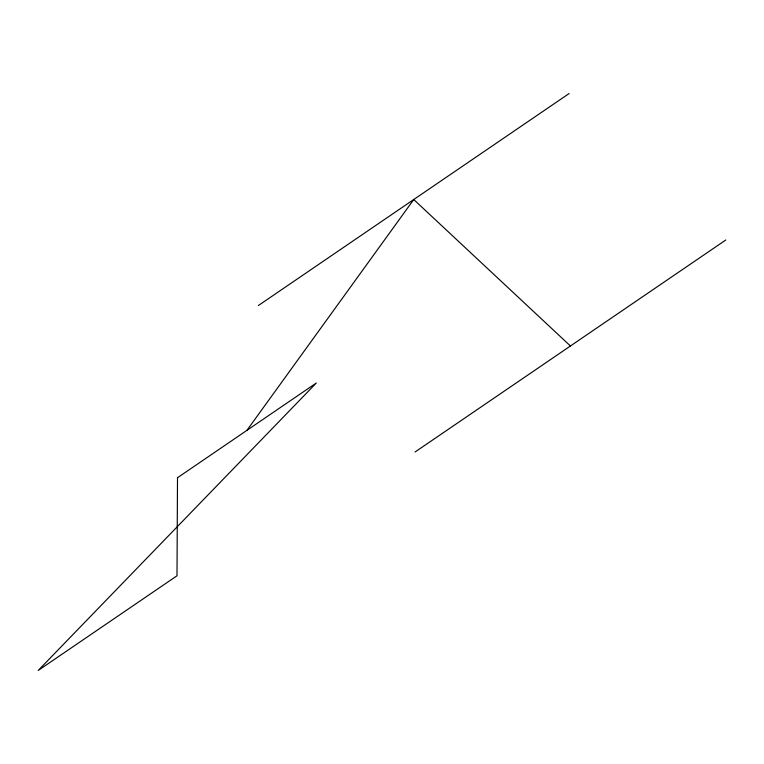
<?xml version="1.0" encoding="UTF-8"?>
<svg xmlns="http://www.w3.org/2000/svg" width="764" height="764" viewBox="0 0 764 764"><rect width="100%" height="100%" fill="white"/><g stroke="black" fill="none" stroke-linecap="round" stroke-linejoin="round"><path stroke-width="1.15" d="M246.906 430.371L413.744 199.528L570.431 345.987M258.375 305.524L569.113 93.533M415.062 451.992L725.8 239.992M177.506 477.72L177 575.779L38.2 670.467L316.306 383.022L177.506 477.72"/></g></svg>
